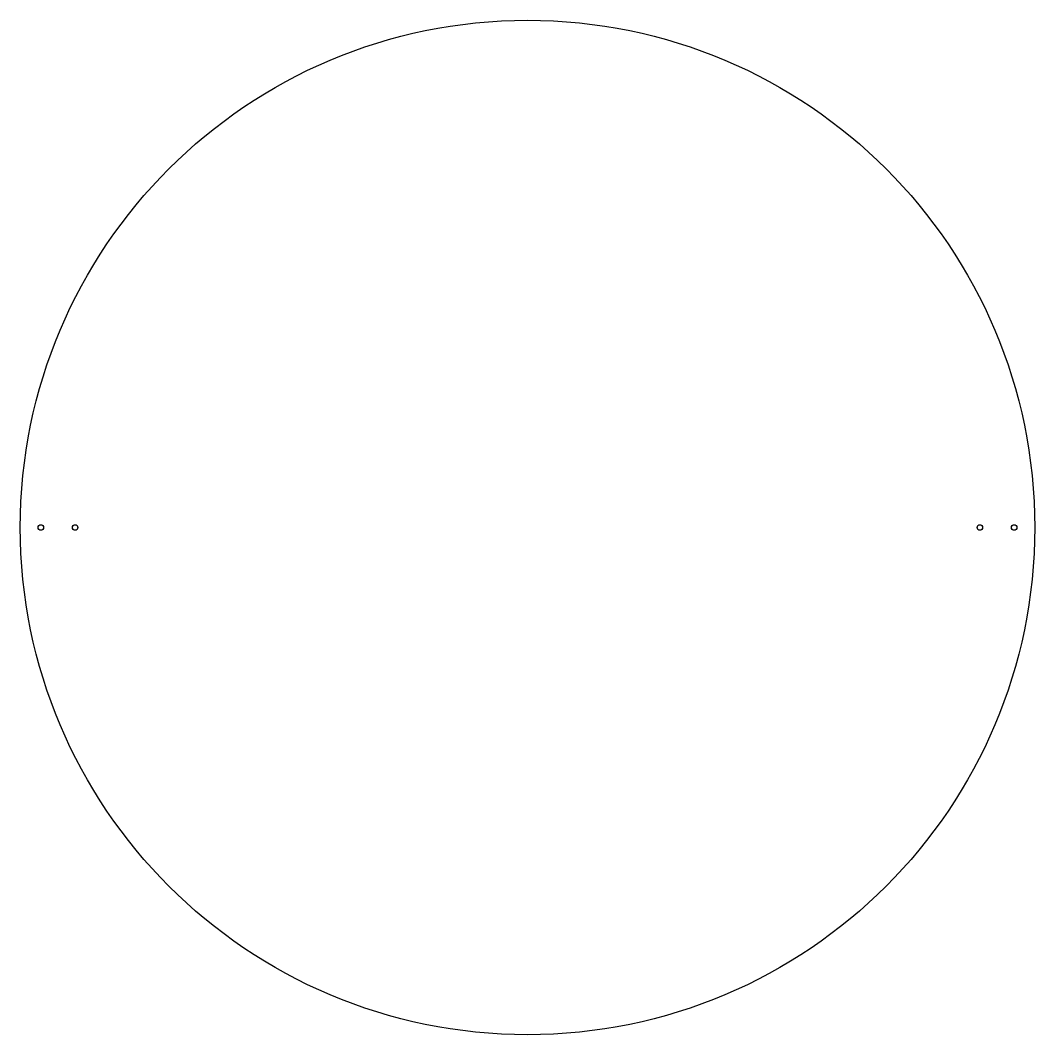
# Model space of a CAD drawing. Header units: inches. Extents: x 1801 to 2541, y 553 to 1293.
import ezdxf

# ---------------------------------------------------------------- set-up
doc = ezdxf.new("R2010")
doc.units = ezdxf.units.IN
doc.header["$MEASUREMENT"] = 0

msp = doc.modelspace()

# ---------------------------------------------------------------- linework, layer by layer
for centre, radius in [((2170.63, 923.05), 370), ((1815.63, 923.05), 2), ((1840.63, 923.05), 2), ((2500.63, 923.05), 2), ((2525.63, 923.05), 2)]:
    msp.add_circle(centre, radius)

doc.saveas('drawing.dxf')
